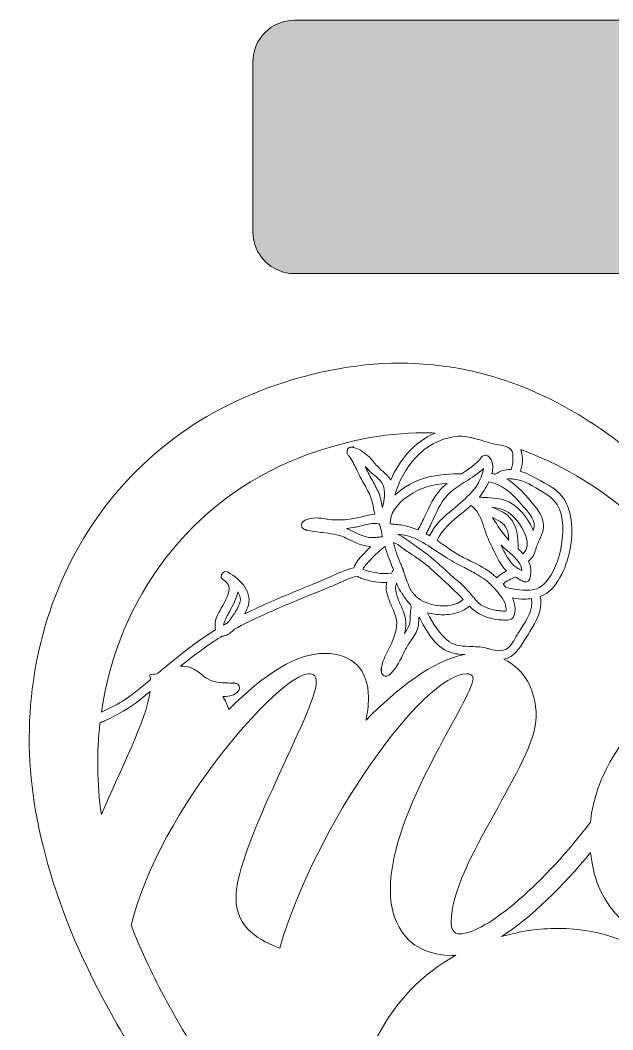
# Model space of a CAD drawing. Extents: x 118 to 959, y -987 to 186.
# Drawn here: x 118 to 462, y -400 to 186 of the extents above; entities that cross this region are included whole.
import ezdxf

# ---------------------------------------------------------------- set-up
doc = ezdxf.new("R2010")
doc.units = 0
doc.header["$MEASUREMENT"] = 0
doc.layers.add('Layer 1', color=7, linetype='Continuous', lineweight=0)

# ---------------------------------------------------------------- blocks, each defined once
blk = doc.blocks.new('Block_0')
at = {"layer": 'Layer 1'}
for points, knots in [([(957.46, -220.46), (957, -209.5), (955.75, -198.44), (953.72, -187.57), (936.53, -94.81), (861.76, -25.6), (767.68, -15.38), (759.51, -14.5), (751.32, -14.05), (743.35, -14.05), (702.01, -14.05), (663.48, -25.97), (628.85, -49.47), (605.37, -65.41), (582.15, -85.71), (555.79, -113.37), (555.79, -113.37), (555.71, -113.45), (555.71, -113.45), (555.71, -113.45), (555.5, -113.68), (555.5, -113.68), (555.5, -113.68), (547.94, -121.81), (547.94, -121.81), (547.94, -121.81), (540.85, -129.41), (540.85, -129.41), (540.85, -129.41), (518.45, -107.61), (518.45, -107.61), (518.45, -107.61), (517.66, -106.81), (517.66, -106.81), (502.71, -92.16), (489.13, -78.99), (474.42, -66.61), (432.31, -31.26), (386.52, -13.34), (338.29, -13.32), (311.56, -13.32), (283.82, -18.9), (255.87, -29.91), (208.46, -48.59), (171.09, -82.33), (147.77, -127.48), (125.34, -170.9), (117.93, -222.68), (126.89, -273.27), (128.05, -279.86), (129.48, -286.67), (131.16, -293.53), (138.33, -322.77), (149.7, -351.81), (165.91, -382.28), (183.06, -414.49), (203.66, -445.7), (228.89, -477.67), (244.56, -497.57), (261.97, -517.68), (282.13, -539.09), (335.84, -596.16), (395.8, -649.57), (464.42, -701.4), (464.42, -701.4), (464.42, -736.51), (464.42, -736.51), (464.42, -743.19), (466.09, -749.65), (469.15, -755.37), (472.21, -761.08), (476.67, -766.07), (482.22, -769.77), (482.22, -769.77), (458.52, -793.47), (458.52, -793.47), (458.52, -793.47), (470.37, -793.47), (470.37, -793.47), (470.37, -793.47), (470.37, -825.05), (470.37, -825.05), (470.37, -825.05), (610.27, -825.05), (610.27, -825.05), (610.27, -825.05), (610.27, -811.76), (610.27, -811.76), (610.27, -811.76), (610.25, -811.76), (610.25, -811.76), (610.25, -811.76), (610.25, -793.47), (610.25, -793.47), (610.25, -793.47), (622.1, -793.47), (622.1, -793.47), (622.1, -793.47), (598.4, -769.77), (598.4, -769.77), (598.4, -769.77), (599.5, -769.03), (599.5, -769.03), (609.92, -762.07), (616.2, -750.37), (616.2, -737.84), (616.2, -737.84), (616.2, -701.68), (616.2, -701.68), (660.14, -668.4), (702.05, -633.18), (741.26, -596.57), (784.88, -555.88), (821.07, -516.98), (851.92, -477.65), (857.67, -470.37), (863.52, -462.63), (869.33, -454.67), (903.92, -407.27), (926.93, -364.84), (941.77, -321.11), (944.91, -311.82), (947.64, -302.53), (949.84, -293.53), (950.65, -290.28), (951.33, -287.31), (951.9, -284.48), (951.9, -284.48), (951.93, -284.42), (951.93, -284.42), (954.44, -275.09), (956.17, -264.7), (957.09, -253.53), (957.09, -253.53), (957.27, -251.33), (957.27, -251.33), (958.51, -234.68), (957.58, -221.93), (957.46, -220.46)], [0, 0, 0, 0, 1, 1, 1, 2, 2, 2, 3, 3, 3, 4, 4, 4, 5, 5, 5, 6, 6, 6, 7, 7, 7, 8, 8, 8, 9, 9, 9, 10, 10, 10, 11, 11, 11, 12, 12, 12, 13, 13, 13, 14, 14, 14, 15, 15, 15, 16, 16, 16, 17, 17, 17, 18, 18, 18, 19, 19, 19, 20, 20, 20, 21, 21, 21, 22, 22, 22, 23, 23, 23, 24, 24, 24, 25, 25, 25, 26, 26, 26, 27, 27, 27, 28, 28, 28, 29, 29, 29, 30, 30, 30, 31, 31, 31, 32, 32, 32, 33, 33, 33, 34, 34, 34, 35, 35, 35, 36, 36, 36, 37, 37, 37, 38, 38, 38, 39, 39, 39, 40, 40, 40, 41, 41, 41, 42, 42, 42, 43, 43, 43, 44, 44, 44, 45, 45, 45, 46, 46, 46, 46]), ([(279.44, -68.38), (304.16, -58.65), (328.61, -53.72), (352.09, -53.72), (354.27, -53.72), (356.46, -53.76), (358.64, -53.86), (358.64, -53.86), (358.64, -53.86), (358.66, -53.86), (346.49, -59.11), (337.87, -69.57), (332.94, -81.16), (332.63, -80.63), (332.3, -80.11), (331.89, -79.6), (330.81, -78.27), (329.52, -77.16), (328.28, -76.1), (327.43, -75.36), (326.54, -74.6), (325.76, -73.78), (324.93, -72.93), (324.16, -72.02), (323.39, -71.11), (322.43, -69.98), (321.43, -68.81), (320.33, -67.74), (318.08, -65.55), (315.29, -63.25), (311.57, -62.36), (311.57, -62.36), (311.11, -61.76), (311.11, -61.76), (311.11, -61.76), (310.89, -62.22), (310.89, -62.22), (310.7, -62.18), (310.51, -62.15), (310.32, -62.12), (309.3, -61.98), (308.42, -62.41), (307.92, -63.27), (307.36, -64.24), (307.44, -65.59), (308.12, -66.47), (308.29, -66.69), (308.45, -66.9), (308.62, -67.13), (308.62, -67.13), (308.6, -67.18), (308.6, -67.18), (308.6, -67.18), (308.66, -67.18), (308.66, -67.18), (310.51, -69.71), (311.71, -72.26), (312.99, -74.94), (313.5, -76.01), (314.02, -77.1), (314.59, -78.23), (315.45, -79.91), (316.37, -81.55), (317.27, -83.19), (318.74, -85.81), (320.26, -88.52), (321.46, -91.33), (321.99, -93.02), (322.35, -94.78), (322.7, -96.47), (323, -97.98), (323.32, -99.51), (323.77, -101.02), (321.71, -101.07), (319.69, -101.6), (317.71, -102.13), (317.71, -102.13), (317.16, -102.28), (317.16, -102.28), (309.5, -104.31), (302.56, -104.87), (296.51, -103.93), (296.51, -103.93), (295.76, -103.82), (295.76, -103.82), (291.78, -103.18), (287.31, -102.49), (283.38, -104.46), (283.38, -104.46), (283.1, -104.37), (283.1, -104.37), (283.1, -104.37), (283.11, -104.6), (283.11, -104.6), (282.87, -104.72), (282.64, -104.87), (282.4, -105.02), (281.48, -105.6), (280.98, -106.67), (281.12, -107.74), (281.25, -108.73), (281.92, -109.51), (282.9, -109.81), (283.14, -109.89), (283.37, -109.95), (283.6, -110.02), (283.6, -110.02), (283.64, -110.45), (283.64, -110.45), (283.64, -110.45), (284.09, -110.16), (284.09, -110.16), (287.2, -110.99), (290.36, -111.36), (293.43, -111.71), (297.83, -112.22), (301.99, -112.71), (306.02, -114.42), (306.02, -114.42), (307.32, -115.06), (307.32, -115.06), (311.74, -117.23), (316.3, -119.45), (321.42, -119.87), (319.81, -121.35), (318.34, -122.81), (316.93, -124.33), (316.93, -124.33), (316.7, -124.58), (316.7, -124.58), (314.69, -126.73), (312.46, -129.12), (311.44, -132.09), (306.81, -133.35), (302.29, -135.34), (297.91, -137.31), (295.8, -138.26), (293.7, -139.2), (291.62, -140.05), (291.62, -140.05), (291.09, -140.27), (291.09, -140.27), (281.94, -143.98), (272.48, -147.82), (263.29, -151.87), (258.37, -154.03), (253.36, -156.33), (248.3, -158.82), (248.88, -157.65), (249.39, -156.49), (249.82, -155.39), (253.22, -146.69), (246.2, -139), (238.51, -134.71), (237.01, -133.86), (235.52, -134.62), (234.87, -135.75), (234.82, -135.84), (234.78, -135.92), (234.74, -136), (234.18, -137.22), (234.6, -138.54), (235.79, -139.2), (237.49, -140.18), (238.52, -141.38), (238.92, -142.87), (239.89, -146.49), (237.09, -151.31), (234.62, -155.56), (233.63, -157.28), (232.68, -158.9), (232.05, -160.34), (231.29, -162.09), (230.68, -165.52), (231.18, -168.19), (227.22, -170.62), (223.29, -173.23), (219.44, -176.09), (211.95, -181.65), (204.71, -187.59), (198, -193.2), (197.8, -193.35), (197.61, -193.51), (197.43, -193.68), (197.43, -193.68), (197.42, -193.68), (197.42, -193.68), (195.95, -193.83), (194.51, -194.05), (193.06, -194.31), (193.29, -195.16), (193.45, -196.05), (193.53, -196.99), (193.49, -197.01), (193.47, -197.04), (193.43, -197.07), (188.32, -201.45), (183.04, -205.98), (177.34, -209.5), (173.38, -211.94), (169.21, -213.99), (165, -215.87), (174.64, -149.54), (216.59, -93.16), (279.44, -68.38)], [0, 0, 0, 0, 1, 1, 1, 2, 2, 2, 3, 3, 3, 4, 4, 4, 5, 5, 5, 6, 6, 6, 7, 7, 7, 8, 8, 8, 9, 9, 9, 10, 10, 10, 11, 11, 11, 12, 12, 12, 13, 13, 13, 14, 14, 14, 15, 15, 15, 16, 16, 16, 17, 17, 17, 18, 18, 18, 19, 19, 19, 20, 20, 20, 21, 21, 21, 22, 22, 22, 23, 23, 23, 24, 24, 24, 25, 25, 25, 26, 26, 26, 27, 27, 27, 28, 28, 28, 29, 29, 29, 30, 30, 30, 31, 31, 31, 32, 32, 32, 33, 33, 33, 34, 34, 34, 35, 35, 35, 36, 36, 36, 37, 37, 37, 38, 38, 38, 39, 39, 39, 40, 40, 40, 41, 41, 41, 42, 42, 42, 43, 43, 43, 44, 44, 44, 45, 45, 45, 46, 46, 46, 47, 47, 47, 48, 48, 48, 49, 49, 49, 50, 50, 50, 51, 51, 51, 52, 52, 52, 53, 53, 53, 54, 54, 54, 55, 55, 55, 56, 56, 56, 57, 57, 57, 58, 58, 58, 59, 59, 59, 60, 60, 60, 61, 61, 61, 62, 62, 62, 63, 63, 63, 64, 64, 64, 65, 65, 65, 66, 66, 66, 67, 67, 67, 68, 68, 68, 68]), ([(386.03, -58.3), (388.66, -59.09), (391.38, -59.95), (394.28, -60.48), (394.28, -60.48), (395.44, -60.7), (395.44, -60.7), (399.92, -61.49), (403.36, -62.36), (403.67, -65.81), (403.74, -66.82), (403.81, -67.78), (403.81, -68.69), (403.81, -71.24), (403.45, -73.42), (402.8, -75.11), (402.61, -75.08), (402.41, -75.08), (402.22, -75.08), (399.36, -75.08), (396.44, -75.84), (393.51, -77.75), (393.48, -77.75), (393.48, -77.77), (393.47, -77.79), (393.46, -77.79), (393.46, -77.8), (393.46, -77.8), (392.88, -77.63), (392.27, -77.48), (391.66, -77.34), (391.67, -77.33), (391.67, -77.32), (391.67, -77.31), (392.35, -74.43), (392.36, -71.63), (391.11, -69.33), (391.11, -69.33), (391.3, -69.06), (391.3, -69.06), (391.3, -69.06), (390.98, -69.08), (390.98, -69.08), (390.63, -68.52), (390.22, -68), (389.72, -67.51), (389.15, -66.95), (388.43, -66.68), (387.64, -66.75), (386.86, -66.8), (386.15, -67.22), (385.65, -67.88), (382.59, -72.02), (378.42, -74.7), (373.98, -77.48), (361.31, -77.74), (348.98, -78.79), (337.61, -87.93), (336.82, -88.57), (336.07, -89.21), (335.37, -89.88), (339.81, -74.18), (351.58, -58.53), (370.07, -55.98), (375.91, -55.17), (380.81, -56.7), (386.03, -58.3)], [0, 0, 0, 0, 1, 1, 1, 2, 2, 2, 3, 3, 3, 4, 4, 4, 5, 5, 5, 6, 6, 6, 7, 7, 7, 8, 8, 8, 9, 9, 9, 10, 10, 10, 11, 11, 11, 12, 12, 12, 13, 13, 13, 14, 14, 14, 15, 15, 15, 16, 16, 16, 17, 17, 17, 18, 18, 18, 19, 19, 19, 20, 20, 20, 21, 21, 21, 22, 22, 22, 22]), ([(408.69, -64.47), (408.59, -64.14), (408.49, -63.83), (408.38, -63.52), (430.29, -71.29), (451.47, -83.74), (471.73, -100.75), (485.29, -112.13), (498.21, -124.71), (511.38, -137.65), (511.38, -137.65), (512.16, -138.39), (512.16, -138.39), (512.16, -138.39), (534.76, -160.4), (534.76, -160.4), (534.76, -160.4), (534.77, -160.4), (534.77, -160.4), (533.95, -160.37), (533.12, -160.34), (532.28, -160.34), (511.83, -160.34), (490.67, -176.99), (490.67, -206.09), (490.67, -206.09), (490.67, -210.25), (490.67, -210.25), (469.39, -226.09), (451.66, -251.77), (448.77, -279.89), (448.77, -279.89), (448.77, -279.9), (448.77, -279.9), (423.17, -313.83), (388.52, -344.71), (372.89, -344.71), (369.38, -344.71), (367.97, -341.93), (367.97, -337.78), (367.97, -303.82), (417.34, -245.6), (417.34, -218.57), (417.34, -202.37), (409.9, -190.69), (398.54, -185.26), (404.46, -184.01), (407.66, -178.85), (410.76, -173.82), (411.26, -173.01), (411.75, -172.22), (412.27, -171.43), (412.27, -171.43), (412.38, -171.25), (412.38, -171.25), (415.87, -165.86), (420.05, -159.37), (420.05, -152.46), (420.05, -151.24), (419.92, -149.99), (419.62, -148.75), (423.13, -147.4), (426.36, -145.04), (428.97, -141.21), (435.07, -132.24), (438.36, -120.47), (437.97, -108.91), (437.54, -96.16), (433.06, -88.51), (423.02, -83.37), (421.67, -82.66), (420.29, -81.91), (418.9, -81.13), (415.48, -79.22), (411.85, -77.19), (408.11, -76.05), (409.46, -72.36), (409.71, -68.06), (408.69, -64.47)], [0, 0, 0, 0, 1, 1, 1, 2, 2, 2, 3, 3, 3, 4, 4, 4, 5, 5, 5, 6, 6, 6, 7, 7, 7, 8, 8, 8, 9, 9, 9, 10, 10, 10, 11, 11, 11, 12, 12, 12, 13, 13, 13, 14, 14, 14, 15, 15, 15, 16, 16, 16, 17, 17, 17, 18, 18, 18, 19, 19, 19, 20, 20, 20, 21, 21, 21, 22, 22, 22, 23, 23, 23, 24, 24, 24, 25, 25, 25, 26, 26, 26, 26]), ([(326.27, -89.24), (325.18, -86.66), (323.78, -84.2), (322.44, -81.82), (321.02, -79.3), (319.55, -76.69), (318.46, -73.99), (318.36, -73.74), (318.26, -73.49), (318.15, -73.25), (318.2, -73.3), (318.25, -73.36), (318.3, -73.41), (318.68, -73.85), (319.06, -74.29), (319.44, -74.71), (320.41, -75.79), (321.64, -76.82), (322.95, -77.91), (325.14, -79.74), (327.4, -81.62), (328.27, -83.67), (330.04, -87.85), (329.24, -92.5), (328.06, -97.12), (327.91, -96.43), (327.79, -95.71), (327.66, -94.99), (327.34, -93.25), (327.02, -91.46), (326.46, -89.74), (326.43, -89.68), (326.41, -89.61), (326.39, -89.55), (326.36, -89.45), (326.32, -89.35), (326.27, -89.24)], [0, 0, 0, 0, 1, 1, 1, 2, 2, 2, 3, 3, 3, 4, 4, 4, 5, 5, 5, 6, 6, 6, 7, 7, 7, 8, 8, 8, 9, 9, 9, 10, 10, 10, 11, 11, 11, 12, 12, 12, 12]), ([(383.23, -83.78), (380.65, -87.79), (377.09, -91.14), (373.67, -94.21), (372.1, -95.62), (370.53, -96.93), (368.94, -98.24), (363.55, -102.72), (358.43, -106.98), (355.47, -113.54), (354.82, -113.16), (354.16, -112.79), (353.49, -112.42), (354.88, -109.91), (356.1, -107.18), (357.29, -104.54), (360.04, -98.46), (362.87, -92.18), (367.72, -88.04), (370.43, -85.77), (373.48, -83.83), (376.43, -81.98), (379.95, -79.78), (383.56, -77.52), (386.68, -74.55), (386.38, -77.58), (384.64, -81.58), (383.23, -83.78)], [0, 0, 0, 0, 1, 1, 1, 2, 2, 2, 3, 3, 3, 4, 4, 4, 5, 5, 5, 6, 6, 6, 7, 7, 7, 8, 8, 8, 9, 9, 9, 9]), ([(404.67, -80.59), (410.17, -81.35), (415.95, -84.92), (420.92, -88.01), (421.72, -88.51), (422.5, -88.99), (423.25, -89.46), (430.24, -93.68), (433.23, -100.75), (432.68, -111.7), (432.2, -121.48), (429.87, -129.92), (425.99, -136.16), (423.79, -139.69), (420.66, -143.84), (415.91, -144.74), (410.29, -145.8), (404.75, -144.75), (399.61, -143.44), (399.11, -142.84), (398.61, -142.24), (398.06, -141.66), (399.92, -139.83), (402.61, -138.34), (405.46, -137.62), (406.74, -138.37), (408.03, -139.09), (409.3, -139.78), (409.3, -139.78), (409.71, -139.99), (409.71, -139.99), (410.12, -140.22), (410.59, -140.34), (411.07, -140.34), (411.42, -140.34), (411.78, -140.27), (412.11, -140.14), (412.83, -139.84), (413.34, -139.26), (413.57, -138.51), (413.76, -137.84), (413.91, -137.21), (414.02, -136.59), (414.02, -136.59), (414.27, -136.5), (414.27, -136.5), (414.27, -136.5), (414.05, -136.38), (414.05, -136.38), (414.57, -133.21), (414.02, -130.59), (412.85, -128.29), (415.58, -125.97), (416.85, -123.24), (417.23, -120.44), (417.24, -120.42), (417.25, -120.4), (417.26, -120.38), (417.66, -119.33), (418.17, -118.25), (418.69, -117.12), (420.3, -113.67), (422.12, -109.75), (421.42, -105.85), (420.52, -100.83), (417.32, -97.13), (414.21, -93.54), (413.67, -92.91), (413.12, -92.27), (412.57, -91.63), (408.78, -87.08), (404.94, -83.34), (400.22, -80.66), (400.23, -80.66), (400.23, -80.65), (400.25, -80.65), (401.31, -80.43), (402.39, -80.4), (403.51, -80.47), (403.51, -80.47), (403.51, -80.47), (403.53, -80.47), (403.77, -80.56), (403.99, -80.59), (404.25, -80.61), (404.38, -80.61), (404.53, -80.61), (404.67, -80.59)], [0, 0, 0, 0, 1, 1, 1, 2, 2, 2, 3, 3, 3, 4, 4, 4, 5, 5, 5, 6, 6, 6, 7, 7, 7, 8, 8, 8, 9, 9, 9, 10, 10, 10, 11, 11, 11, 12, 12, 12, 13, 13, 13, 14, 14, 14, 15, 15, 15, 16, 16, 16, 17, 17, 17, 18, 18, 18, 19, 19, 19, 20, 20, 20, 21, 21, 21, 22, 22, 22, 23, 23, 23, 24, 24, 24, 25, 25, 25, 26, 26, 26, 27, 27, 27, 28, 28, 28, 29, 29, 29, 29]), ([(361.79, -86.64), (357.83, -91.04), (355.32, -96.5), (352.89, -101.78), (351.59, -104.58), (350.27, -107.46), (348.72, -110.14), (345.61, -108.83), (342.71, -107.94), (339.75, -107.4), (338.42, -107.17), (337.09, -107.05), (335.81, -106.94), (334.71, -106.84), (333.67, -106.76), (332.65, -106.61), (332.49, -100.79), (335.91, -95.48), (342.96, -90.48), (350.09, -85.44), (357.58, -83.72), (365.62, -83.08), (364.26, -84.17), (362.97, -85.32), (361.79, -86.64)], [0, 0, 0, 0, 1, 1, 1, 2, 2, 2, 3, 3, 3, 4, 4, 4, 5, 5, 5, 6, 6, 6, 7, 7, 7, 8, 8, 8, 8]), ([(411.43, -103.01), (409, -99.63), (405.13, -94.9), (399.5, -93.02), (394.96, -91.51), (390.24, -91.35), (385.68, -91.21), (385.2, -91.2), (384.73, -91.17), (384.25, -91.16), (384.3, -91.1), (384.35, -91.06), (384.39, -91), (385.92, -89.17), (388.18, -85.92), (389.88, -82.28), (397.75, -83.94), (402.82, -88.29), (408.67, -95.14), (409.16, -95.72), (409.7, -96.31), (410.24, -96.92), (413.59, -100.66), (417.38, -104.9), (415.86, -109.77), (415.79, -110), (415.69, -110.25), (415.61, -110.48), (414.26, -107.19), (412.47, -104.45), (411.43, -103.01)], [0, 0, 0, 0, 1, 1, 1, 2, 2, 2, 3, 3, 3, 4, 4, 4, 5, 5, 5, 6, 6, 6, 7, 7, 7, 8, 8, 8, 9, 9, 9, 10, 10, 10, 10]), ([(392.32, -136.08), (388.39, -132.64), (383.75, -130.38), (379.27, -128.18), (376.58, -126.87), (373.83, -125.52), (371.27, -123.95), (368.86, -122.46), (366.47, -120.82), (364.17, -119.22), (362.77, -118.27), (361.39, -117.3), (359.95, -116.36), (362.64, -109.76), (368.18, -105.26), (374.04, -100.54), (375.9, -99.04), (377.78, -97.5), (379.59, -95.89), (380.79, -96.95), (381.91, -98.06), (382.92, -99.25), (385.14, -102.76), (386.49, -106.77), (387.89, -111.23), (389.04, -114.9), (390.65, -118.09), (392.35, -121.48), (392.35, -121.48), (393.05, -122.85), (393.05, -122.85), (393.33, -123.41), (393.6, -123.98), (393.88, -124.55), (395.43, -127.75), (397.03, -131.06), (399.68, -133.5), (399.86, -133.66), (400.05, -133.8), (400.24, -133.95), (400.23, -133.95), (400.23, -133.95), (400.23, -133.95), (398.04, -134.98), (396.06, -136.35), (394.41, -137.95), (393.7, -137.3), (393, -136.66), (392.32, -136.08)], [0, 0, 0, 0, 1, 1, 1, 2, 2, 2, 3, 3, 3, 4, 4, 4, 5, 5, 5, 6, 6, 6, 7, 7, 7, 8, 8, 8, 9, 9, 9, 10, 10, 10, 11, 11, 11, 12, 12, 12, 13, 13, 13, 14, 14, 14, 15, 15, 15, 16, 16, 16, 16]), ([(406.82, -121.13), (406.84, -114.62), (406.64, -107.98), (401.69, -102.63), (399.42, -100.18), (396.39, -98.92), (393.46, -97.69), (392.9, -97.45), (392.33, -97.22), (391.78, -96.97), (397.31, -97.68), (402.16, -99.41), (406.12, -104.62), (409.9, -109.6), (415.25, -118.59), (409.74, -123.99), (408.82, -122.99), (407.83, -122.05), (406.82, -121.13)], [0, 0, 0, 0, 1, 1, 1, 2, 2, 2, 3, 3, 3, 4, 4, 4, 5, 5, 5, 6, 6, 6, 6]), ([(326.54, -107.32), (327.15, -108.88), (327.42, -110.49), (327.7, -112.2), (327.81, -112.86), (327.93, -113.53), (328.06, -114.19), (328.04, -114.21), (328.03, -114.23), (328.01, -114.24), (326.99, -114.18), (326.01, -114.3), (325.05, -114.43), (324.72, -114.47), (324.38, -114.52), (324.03, -114.56), (319.11, -115.07), (314.58, -112.81), (310.18, -110.64), (310.18, -110.64), (308.42, -109.77), (308.42, -109.77), (308.35, -109.74), (308.28, -109.71), (308.21, -109.67), (308.14, -109.63), (308.07, -109.61), (308, -109.57), (307.78, -109.48), (307.55, -109.38), (307.32, -109.29), (308.91, -109.12), (310.57, -108.9), (312.32, -108.6), (312.87, -108.51), (313.78, -108.27), (314.89, -107.97), (318.12, -107.1), (325.67, -105.08), (326.54, -107.32)], [0, 0, 0, 0, 1, 1, 1, 2, 2, 2, 3, 3, 3, 4, 4, 4, 5, 5, 5, 6, 6, 6, 7, 7, 7, 8, 8, 8, 9, 9, 9, 10, 10, 10, 11, 11, 11, 12, 12, 12, 13, 13, 13, 13]), ([(391.88, -102.91), (396.19, -104.9), (399.84, -106.9), (400.77, -111.18), (401.13, -112.8), (401.31, -114.42), (401.42, -116.06), (398.25, -112.73), (395.72, -108.83), (393.28, -105.04), (392.82, -104.34), (392.34, -103.62), (391.88, -102.91)], [0, 0, 0, 0, 1, 1, 1, 2, 2, 2, 3, 3, 3, 4, 4, 4, 4]), ([(370.75, -138.92), (369.5, -137.9), (368.21, -136.83), (366.99, -135.71), (366.99, -135.71), (365.31, -134.13), (365.31, -134.13), (360.36, -129.49), (355.69, -125.13), (350.05, -121.38), (348.68, -120.47), (347.35, -119.47), (345.94, -118.41), (343.08, -116.27), (340.12, -114.04), (336.83, -112.63), (340.8, -113.19), (344.56, -113.78), (348.28, -115.66), (352.56, -117.85), (356.61, -120.57), (360.54, -123.22), (361.83, -124.09), (363.1, -124.96), (364.42, -125.8), (367.78, -128.03), (371.36, -129.84), (374.81, -131.58), (377.16, -132.8), (379.62, -134.04), (381.96, -135.38), (384.99, -137.12), (388.44, -139.22), (391.11, -142.08), (391.49, -142.51), (391.9, -142.94), (392.32, -143.38), (395.18, -146.38), (398.74, -150.1), (399.42, -153.73), (399.45, -153.99), (399.51, -154.23), (399.57, -154.52), (399.76, -155.34), (400.09, -156.88), (399.79, -157.23), (399.73, -157.29), (399.55, -157.34), (399.16, -157.33), (399.16, -157.33), (398.09, -157.23), (398.09, -157.23), (396.89, -157.12), (395.69, -157.02), (394.51, -156.84), (389.31, -156.09), (385.78, -154.48), (383.07, -151.66), (381.84, -150.37), (380.66, -148.96), (379.52, -147.59), (378.33, -146.19), (377.11, -144.7), (375.78, -143.34), (374.19, -141.7), (372.45, -140.29), (370.75, -138.92)], [0, 0, 0, 0, 1, 1, 1, 2, 2, 2, 3, 3, 3, 4, 4, 4, 5, 5, 5, 6, 6, 6, 7, 7, 7, 8, 8, 8, 9, 9, 9, 10, 10, 10, 11, 11, 11, 12, 12, 12, 13, 13, 13, 14, 14, 14, 15, 15, 15, 16, 16, 16, 17, 17, 17, 18, 18, 18, 19, 19, 19, 20, 20, 20, 21, 21, 21, 22, 22, 22, 22]), ([(322.8, -125.75), (324.81, -123.49), (327.06, -121.67), (329.42, -119.8), (329.52, -119.82), (329.63, -119.83), (329.73, -119.84), (330.66, -123.74), (332.16, -127.46), (333.62, -131.1), (333.92, -131.85), (334.21, -132.6), (334.5, -133.38), (334.4, -133.51), (334.31, -133.67), (334.21, -133.8), (333.91, -134.26), (333.6, -134.71), (333.32, -135.16), (327.9, -136.02), (321.49, -134.93), (316.8, -132.88), (317.74, -130.98), (319.36, -129.33), (320.93, -127.72), (321.58, -127.06), (322.21, -126.41), (322.8, -125.75)], [0, 0, 0, 0, 1, 1, 1, 2, 2, 2, 3, 3, 3, 4, 4, 4, 5, 5, 5, 6, 6, 6, 7, 7, 7, 8, 8, 8, 9, 9, 9, 9]), ([(344.74, -145.31), (344.6, -145.1), (344.5, -144.89), (344.39, -144.68), (343, -141.84), (341.94, -138.75), (340.89, -135.77), (340.7, -135.23), (340.51, -134.67), (340.29, -134.11), (340.29, -134.11), (340.45, -133.88), (340.45, -133.88), (340.45, -133.88), (340.2, -133.84), (340.2, -133.84), (340.18, -133.71), (340.12, -133.57), (340.06, -133.42), (340.04, -133.34), (340.04, -133.26), (340.02, -133.2), (339.97, -132.8), (339.81, -132.43), (339.58, -132.12), (339.29, -131.29), (338.98, -130.46), (338.66, -129.65), (338.66, -129.65), (338.46, -129.19), (338.46, -129.19), (336.9, -125.38), (335.31, -121.48), (334.52, -117.4), (336.79, -118.37), (338.81, -119.88), (340.91, -121.44), (341.94, -122.19), (342.96, -122.97), (344.02, -123.68), (344.02, -123.68), (345.32, -124.53), (345.32, -124.53), (348.97, -126.96), (352.77, -129.49), (356.02, -132.53), (357.73, -134.13), (359.45, -135.7), (361.17, -137.26), (365.81, -141.51), (370.58, -145.9), (374.96, -150.6), (371.27, -153.69), (365.54, -154.95), (359.3, -153.99), (354.71, -153.27), (350.62, -151.46), (347.75, -148.92), (347.52, -148.65), (347.27, -148.36), (347.02, -148.09), (346.19, -147.17), (345.39, -146.28), (344.74, -145.31)], [0, 0, 0, 0, 1, 1, 1, 2, 2, 2, 3, 3, 3, 4, 4, 4, 5, 5, 5, 6, 6, 6, 7, 7, 7, 8, 8, 8, 9, 9, 9, 10, 10, 10, 11, 11, 11, 12, 12, 12, 13, 13, 13, 14, 14, 14, 15, 15, 15, 16, 16, 16, 17, 17, 17, 18, 18, 18, 19, 19, 19, 20, 20, 20, 21, 21, 21, 21]), ([(397.46, -120.15), (397.22, -119.68), (396.99, -119.21), (396.75, -118.74), (398.05, -120.09), (399.56, -121.36), (401.02, -122.6), (401.38, -122.91), (401.74, -123.21), (402.09, -123.52), (402.29, -123.78), (402.53, -124.03), (402.82, -124.2), (402.85, -124.21), (402.88, -124.22), (402.9, -124.23), (406.08, -127.02), (408.76, -129.88), (408.96, -133.67), (408.48, -133.42), (408.02, -133.15), (407.55, -132.88), (407.32, -132.74), (407.1, -132.61), (406.88, -132.47), (405.29, -131.5), (403.83, -130.42), (402.72, -129.06), (400.56, -126.45), (398.98, -123.25), (397.46, -120.15)], [0, 0, 0, 0, 1, 1, 1, 2, 2, 2, 3, 3, 3, 4, 4, 4, 5, 5, 5, 6, 6, 6, 7, 7, 7, 8, 8, 8, 9, 9, 9, 10, 10, 10, 10]), ([(294.61, -181.84), (277.7, -181.84), (260.06, -193.62), (238.89, -214.4), (238.06, -211.55), (236.89, -209.02), (235.44, -206.8), (238.19, -206.9), (241.06, -206.65), (243.55, -204.57), (243.55, -204.57), (243.96, -204.61), (243.96, -204.61), (243.96, -204.61), (243.85, -204.31), (243.85, -204.31), (244.06, -204.12), (244.25, -203.93), (244.45, -203.71), (245.17, -202.94), (245.4, -201.86), (245.03, -200.9), (244.67, -199.96), (243.81, -199.32), (242.77, -199.22), (242.51, -199.19), (242.24, -199.17), (241.97, -199.15), (241.97, -199.15), (241.84, -198.82), (241.84, -198.82), (241.84, -198.82), (241.55, -199.13), (241.55, -199.13), (240.54, -199.06), (239.5, -199.03), (238.46, -199), (234.22, -198.85), (229.83, -198.71), (226.38, -196.44), (225.39, -195.79), (224.42, -195.04), (223.41, -194.25), (221.43, -192.73), (219.38, -191.16), (217.06, -190.24), (214.88, -189.37), (212.84, -189.14), (210.87, -189.31), (216.84, -184.46), (222.99, -179.73), (229.36, -175.47), (231.21, -174.24), (233.08, -173.06), (234.97, -171.91), (235.57, -171.9), (236.24, -171.77), (237.04, -171.47), (238.89, -170.74), (240.64, -169.42), (242.25, -167.75), (252.49, -162.19), (263.27, -157.48), (274.29, -152.85), (281.6, -149.77), (289.08, -146.74), (296.3, -143.8), (296.3, -143.8), (297.67, -143.25), (297.67, -143.25), (299.32, -142.58), (300.96, -141.84), (302.62, -141.1), (306.11, -139.54), (309.7, -137.95), (313.35, -137.01), (314, -137.34), (314.65, -137.68), (315.33, -137.96), (315.33, -137.96), (315.46, -138.3), (315.46, -138.3), (315.46, -138.3), (315.51, -138.04), (315.51, -138.04), (319.82, -139.8), (324.62, -140.72), (329.2, -140.72), (329.69, -140.72), (330.16, -140.68), (330.63, -140.66), (330.63, -140.67), (330.62, -140.68), (330.62, -140.7), (330.25, -142.03), (330.12, -143.42), (330.32, -144.89), (330.85, -148.27), (332.16, -151.36), (333.44, -154.33), (334.79, -157.54), (336.09, -160.57), (336.47, -163.91), (336.35, -169.71), (333.96, -174.65), (331.43, -179.89), (331.43, -179.89), (330.66, -181.47), (330.66, -181.47), (329.17, -184.54), (327.64, -187.71), (327.53, -191.2), (327.53, -191.2), (327.01, -191.61), (327.01, -191.61), (327.01, -191.61), (327.53, -191.78), (327.53, -191.78), (327.55, -192.15), (327.57, -192.54), (327.61, -192.93), (327.7, -193.79), (328.22, -194.49), (329.01, -194.82), (329.36, -194.97), (329.73, -195.03), (330.12, -195.03), (330.75, -195.03), (331.41, -194.84), (331.91, -194.43), (335.6, -191.59), (337.8, -187.07), (339.91, -182.71), (341.03, -180.41), (342.09, -178.24), (343.33, -176.35), (343.71, -175.75), (344.14, -175.13), (344.59, -174.52), (346.26, -172.1), (348.17, -169.36), (348.76, -166.38), (349.07, -164.86), (349.16, -163.34), (349.26, -161.86), (349.3, -161.42), (349.31, -160.96), (349.35, -160.52), (353.57, -168.9), (358.49, -178.09), (367.32, -181.16), (370.16, -182.15), (373.03, -182.39), (375.84, -182.5), (375.83, -182.51), (375.82, -182.51), (375.81, -182.51), (375.8, -182.51), (375.8, -182.51), (375.78, -182.51), (357.14, -185.94), (336.76, -202.19), (318.6, -220.64), (319.3, -216.49), (320.01, -212.33), (320.01, -207.49), (320.01, -191.53), (310.84, -181.84), (294.61, -181.84)], [0, 0, 0, 0, 1, 1, 1, 2, 2, 2, 3, 3, 3, 4, 4, 4, 5, 5, 5, 6, 6, 6, 7, 7, 7, 8, 8, 8, 9, 9, 9, 10, 10, 10, 11, 11, 11, 12, 12, 12, 13, 13, 13, 14, 14, 14, 15, 15, 15, 16, 16, 16, 17, 17, 17, 18, 18, 18, 19, 19, 19, 20, 20, 20, 21, 21, 21, 22, 22, 22, 23, 23, 23, 24, 24, 24, 25, 25, 25, 26, 26, 26, 27, 27, 27, 28, 28, 28, 29, 29, 29, 30, 30, 30, 31, 31, 31, 32, 32, 32, 33, 33, 33, 34, 34, 34, 35, 35, 35, 36, 36, 36, 37, 37, 37, 38, 38, 38, 39, 39, 39, 40, 40, 40, 41, 41, 41, 42, 42, 42, 43, 43, 43, 44, 44, 44, 45, 45, 45, 46, 46, 46, 47, 47, 47, 48, 48, 48, 49, 49, 49, 50, 50, 50, 51, 51, 51, 52, 52, 52, 53, 53, 53, 54, 54, 54, 55, 55, 55, 56, 56, 56, 56]), ([(235.93, -165.37), (235.99, -164.95), (236.07, -164.53), (236.2, -164.15), (236.9, -162.08), (238.16, -159.74), (239.48, -157.28), (241.36, -153.79), (243.45, -149.9), (244.14, -146.17), (245.18, -147.66), (245.79, -149.2), (245.68, -150.7), (245.51, -153.09), (244.12, -155.53), (242.72, -157.82), (241.43, -159.92), (239.9, -162.25), (238.03, -164.21), (237.33, -164.59), (236.63, -164.96), (235.93, -165.37)], [0, 0, 0, 0, 1, 1, 1, 2, 2, 2, 3, 3, 3, 4, 4, 4, 5, 5, 5, 6, 6, 6, 7, 7, 7, 7]), ([(341.68, -163.47), (341.68, -163.45), (341.68, -163.45), (341.68, -163.45), (341.36, -159.78), (339.97, -156.63), (338.62, -153.58), (337.71, -151.54), (336.78, -149.41), (336.18, -147.17), (335.54, -144.74), (335.68, -142.86), (336.3, -141.09), (336.82, -142.69), (337.53, -144.25), (338.54, -145.68), (338.86, -146.14), (339.23, -146.61), (339.64, -147.11), (340.8, -149.43), (342.25, -151.55), (344.26, -153.29), (344.68, -154.25), (344.87, -155.2), (344.64, -156.07), (344.26, -157.54), (344.24, -159.03), (344.22, -160.48), (344.2, -162.06), (344.18, -163.54), (343.73, -164.9), (343.04, -166.95), (341.99, -168.72), (340.84, -170.52), (341.38, -168.39), (341.68, -166.25), (341.73, -163.97), (341.73, -163.8), (341.7, -163.62), (341.68, -163.47)], [0, 0, 0, 0, 1, 1, 1, 2, 2, 2, 3, 3, 3, 4, 4, 4, 5, 5, 5, 6, 6, 6, 7, 7, 7, 8, 8, 8, 9, 9, 9, 10, 10, 10, 11, 11, 11, 12, 12, 12, 13, 13, 13, 13]), ([(366.91, -175.06), (360.98, -170.71), (357.54, -164.68), (354.18, -158.23), (357, -159.01), (360.04, -159.41), (363.03, -159.41), (366.22, -159.41), (369.38, -158.95), (372.23, -157.98), (374.58, -157.18), (376.76, -156.01), (378.54, -154.45), (383.37, -159.2), (388.63, -161.58), (395.69, -162.27), (395.69, -162.27), (396.48, -162.34), (396.48, -162.34), (397.68, -162.47), (398.8, -162.58), (399.8, -162.58), (401.31, -162.58), (402.57, -162.3), (403.51, -161.44), (404.65, -160.38), (405.12, -158.62), (405.02, -155.76), (404.94, -153.65), (404.4, -151.61), (403.51, -149.66), (405.79, -150.04), (408.16, -150.3), (410.56, -150.3), (411.9, -150.3), (413.22, -150.22), (414.54, -150.04), (415.85, -156.38), (411.83, -162.5), (408.26, -167.95), (407.86, -168.57), (407.47, -169.17), (407.08, -169.75), (406.58, -170.54), (406.08, -171.41), (405.58, -172.3), (403.96, -175.15), (402.12, -178.38), (399.44, -179.59), (396.3, -181.02), (392.79, -179.98), (389.37, -178.99), (389.37, -178.99), (389.08, -178.9), (389.08, -178.9), (386.22, -178.07), (382.94, -177.96), (379.75, -177.84), (375.1, -177.68), (370.29, -177.53), (366.91, -175.06)], [0, 0, 0, 0, 1, 1, 1, 2, 2, 2, 3, 3, 3, 4, 4, 4, 5, 5, 5, 6, 6, 6, 7, 7, 7, 8, 8, 8, 9, 9, 9, 10, 10, 10, 11, 11, 11, 12, 12, 12, 13, 13, 13, 14, 14, 14, 15, 15, 15, 16, 16, 16, 17, 17, 17, 18, 18, 18, 19, 19, 19, 20, 20, 20, 20]), ([(338.89, -556.4), (328.32, -545.97), (318.01, -535.41), (307.94, -524.7), (289.34, -504.91), (273.32, -486.42), (258.98, -468.21), (235.92, -439.03), (217.09, -410.5), (201.38, -381.01), (193.91, -366.94), (187.57, -353.25), (182.3, -339.71), (198.85, -271.76), (268.96, -193.62), (285.46, -193.62), (288.28, -193.62), (289.69, -195.01), (289.69, -198.47), (289.69, -215.1), (243.14, -293.42), (243.14, -323.92), (243.14, -341.93), (257.94, -348.87), (268.52, -353.02), (288.97, -281.63), (351.75, -193.62), (377.13, -193.62), (378.54, -193.62), (380.66, -194.31), (380.66, -196.38), (380.66, -208.19), (332.7, -272.63), (332.7, -319.07), (332.7, -341.24), (344.7, -357.19), (368.67, -357.19), (369.37, -357.19), (370.06, -357.17), (370.77, -357.09), (351.26, -367.85), (335.72, -383.88), (325.29, -404.09), (313.01, -427.86), (308.93, -456.25), (313.85, -483.97), (314.49, -487.58), (315.26, -491.31), (316.19, -495.06), (320.11, -511.09), (326.35, -527.01), (335.24, -543.71), (338.75, -550.34), (342.53, -556.9), (346.63, -563.39), (346.96, -563.91), (347.28, -564.43), (347.61, -564.96), (344.68, -562.12), (341.78, -559.26), (338.89, -556.4)], [0, 0, 0, 0, 1, 1, 1, 2, 2, 2, 3, 3, 3, 4, 4, 4, 5, 5, 5, 6, 6, 6, 7, 7, 7, 8, 8, 8, 9, 9, 9, 10, 10, 10, 11, 11, 11, 12, 12, 12, 13, 13, 13, 14, 14, 14, 15, 15, 15, 16, 16, 16, 17, 17, 17, 18, 18, 18, 19, 19, 19, 20, 20, 20, 20]), ([(165.04, -275.47), (162.43, -257.34), (162.22, -239.47), (164.19, -222.2), (164.19, -222.2), (164.19, -222.2), (164.19, -222.19), (165.1, -221.81), (166, -221.42), (166.89, -221.01), (175.26, -217.15), (181.74, -213.28), (187.28, -208.84), (189.28, -207.22), (191.3, -205.57), (193.29, -203.91), (190.91, -221.47), (176.18, -248.66), (165.04, -275.47)], [0, 0, 0, 0, 1, 1, 1, 2, 2, 2, 3, 3, 3, 4, 4, 4, 5, 5, 5, 6, 6, 6, 6]), ([(616.72, -347.51), (607.05, -350.72), (597.75, -355.33), (588.95, -361.33), (576.08, -370.05), (563.35, -381.18), (548.91, -396.34), (548.91, -396.34), (548.87, -396.36), (548.87, -396.36), (548.87, -396.36), (548.74, -396.49), (548.74, -396.49), (548.74, -396.49), (544.6, -400.96), (544.6, -400.96), (544.6, -400.96), (540.72, -405.13), (540.72, -405.13), (540.72, -405.13), (528.44, -393.17), (528.44, -393.17), (528.44, -393.17), (528.01, -392.75), (528.01, -392.75), (519.8, -384.71), (512.36, -377.51), (504.3, -370.71), (481.23, -351.34), (456.14, -341.52), (429.71, -341.51), (419.09, -341.51), (408.21, -343.11), (397.2, -346.3), (414.3, -335.18), (433.04, -316.85), (448.83, -297.43), (452.38, -331.9), (475.22, -348.87), (499.84, -348.87), (528.04, -348.87), (559.08, -317.68), (574.59, -276.79), (594.99, -275.09), (611.39, -268.39), (623.77, -260.1), (613.81, -282.25), (604.21, -305.49), (604.21, -323.92), (604.21, -335), (609.96, -342.68), (616.72, -347.51)], [0, 0, 0, 0, 1, 1, 1, 2, 2, 2, 3, 3, 3, 4, 4, 4, 5, 5, 5, 6, 6, 6, 7, 7, 7, 8, 8, 8, 9, 9, 9, 10, 10, 10, 11, 11, 11, 12, 12, 12, 13, 13, 13, 14, 14, 14, 15, 15, 15, 16, 16, 16, 17, 17, 17, 17])]:
    blk.add_open_spline(points, degree=3, knots=knots, dxfattribs=at)

msp = doc.modelspace()

# ---------------------------------------------------------------- hatches: boundary and pattern name
at = {"layer": 'Layer 1', "true_color": 0x010101, "transparency": 33554687}
h = msp.add_hatch(color=18, dxfattribs=at)
h.dxf.hatch_style = 2
edge = h.paths.add_edge_path()
edge.add_spline(control_points=[(610.93, 103.42), (610.93, 103.42), (470.17, 103.42), (470.17, 103.42), (470.17, 103.42), (470.17, 121.15), (470.17, 121.15), (470.17, 121.15), (610.93, 121.15), (610.93, 121.15), (610.93, 121.15), (610.93, 103.42), (610.93, 103.42)], knot_values=[0, 0, 0, 0, 1, 1, 1, 2, 2, 2, 3, 3, 3, 4, 4, 4, 4], degree=3, periodic=0)
edge = h.paths.add_edge_path()
edge.add_spline(control_points=[(803.98, 185.86), (803.98, 185.86), (277.12, 185.86), (277.12, 185.86), (263.77, 185.86), (252.95, 175.05), (252.95, 161.7), (252.95, 161.7), (252.95, 62.87), (252.95, 62.87), (252.95, 49.52), (263.77, 38.71), (277.12, 38.71), (277.12, 38.71), (803.98, 38.71), (803.98, 38.71), (817.32, 38.71), (828.14, 49.52), (828.14, 62.87), (828.14, 62.87), (828.14, 161.7), (828.14, 161.7), (828.14, 175.05), (817.32, 185.86), (803.98, 185.86)], knot_values=[0, 0, 0, 0, 1, 1, 1, 2, 2, 2, 3, 3, 3, 4, 4, 4, 5, 5, 5, 6, 6, 6, 7, 7, 7, 8, 8, 8, 8], degree=3, periodic=0)

# ---------------------------------------------------------------- linework, layer by layer
at = {"layer": 'Layer 1'}
msp.add_open_spline([(803.98, 185.86), (803.98, 185.86), (277.12, 185.86), (277.12, 185.86), (263.77, 185.86), (252.95, 175.05), (252.95, 161.7), (252.95, 161.7), (252.95, 62.87), (252.95, 62.87), (252.95, 49.52), (263.77, 38.71), (277.12, 38.71), (277.12, 38.71), (803.98, 38.71), (803.98, 38.71), (817.32, 38.71), (828.14, 49.52), (828.14, 62.87), (828.14, 62.87), (828.14, 161.7), (828.14, 161.7), (828.14, 175.05), (817.32, 185.86), (803.98, 185.86)], degree=3, knots=[0, 0, 0, 0, 1, 1, 1, 2, 2, 2, 3, 3, 3, 4, 4, 4, 5, 5, 5, 6, 6, 6, 7, 7, 7, 8, 8, 8, 8], dxfattribs=at)

# ---------------------------------------------------------------- block references
msp.add_blockref('Block_0', (0, 0), dxfattribs=at)

doc.saveas('drawing.dxf')
